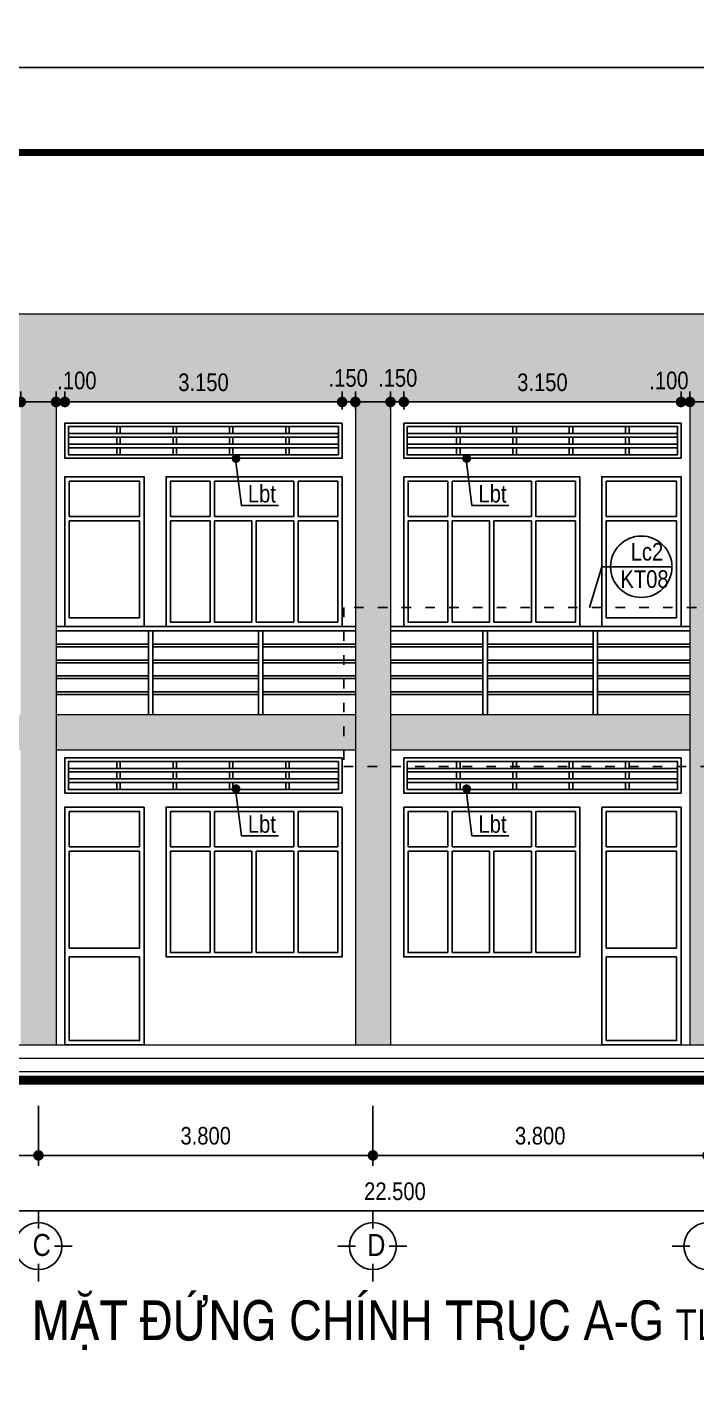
# Model space of a CAD drawing. Header units: millimetres. Extents: x 100 to 288, y -65 to 177.
# Drawn here: x 215.94 to 223.54, y 132.28 to 147.61 of the extents above; entities that cross this region are included whole.
import ezdxf

# ---------------------------------------------------------------- set-up
doc = ezdxf.new("R2010")
doc.units = ezdxf.units.MM
doc.header["$LTSCALE"] = 0.3
doc.header["$MEASUREMENT"] = 0
doc.header["$PDMODE"] = 2
doc.linetypes.add('ACAD_ISO03W100', pattern=[30, 12, -18])
doc.layers.get('0').update_dxf_attribs({"linetype": 'CONTINUOUS', "lineweight": 13})
doc.layers.get('DEFPOINTS').update_dxf_attribs({"linetype": 'CONTINUOUS', "lineweight": 13})
for name, color, linetype in [('CHU', 3, 'CONTINUOUS'), ('LAYER 1', 1, 'CONTINUOUS'), ('LAYER 7', 7, 'CONTINUOUS'), ('LAYER1', 1, 'CONTINUOUS'), ('LAYER5', 5, 'CONTINUOUS'), ('LAYER7', 7, 'CONTINUOUS')]:
    doc.layers.add(name, color=color, linetype=linetype)
doc.layers.add('Layer6', color=7, linetype='CONTINUOUS', true_color=0xffe8a3)
doc.styles.add('HELVE-KT', font='VHELVCN.TTF')
doc.dimstyles.new('1-100', dxfattribs={"dimtxt": 0.2, "dimasz": 0.12, "dimexe": 0.12, "dimexo": 0.2, "dimgap": 0.12, "dimtad": 1, "dimdec": 3, "dimzin": 4, "dimdsep": 46, "dimtxsty": 'HELVE-KT', "dimblk1": 'DOT', "dimblk2": 'DOT', "dimsah": 1, "dimcen": -0.18, "dimadec": 3, "dimazin": 0, "dimtfac": 1, "dimtdec": 3, "dimtmove": 2, "dimatfit": 3, "dimldrblk": 'DOT', "dimfxl": 0, "dimtolj": 1, "dimtzin": 4, "dimarcsym": 0})
pattern_1 = [(0, (122092.118755, -340702.974446), (0.015625, 0.03125), [0, -0.03125])]

# ---------------------------------------------------------------- blocks, each defined once
blk = doc.blocks.new('_DOT')
at = {"color": 0, "linetype": 'ByBlock'}
blk.add_line((-0.5, 0), (-1, 0), dxfattribs=at)
at = {"color": 0, "linetype": 'ByBlock', "const_width": 0.5}
blk.add_lwpolyline([(-0.25, 0, 1), (0.25, 0, 1)], format="xyb", close=True, dxfattribs=at)
blk = doc.blocks.new('*D390')
at = {"layer": 'DEFPOINTS', "color": 0, "lineweight": -2, "ltscale": 5}
for p in [(212.275, 135.559), (216.075, 135.559), (216.075, 134.797)]:
    blk.add_point(p, dxfattribs=at)
at = {"layer": 'LAYER 1', "color": 0, "lineweight": -2, "ltscale": 5}
for p, q in [((212.275, 135.359), (212.275, 134.677)), ((216.075, 135.359), (216.075, 134.677)), ((212.395, 134.797), (215.955, 134.797))]:
    blk.add_line(p, q, dxfattribs=at)
at = {"layer": 'LAYER 1', "color": 0, "lineweight": -2, "ltscale": 5, "xscale": 0.12, "yscale": 0.12, "zscale": 0.12, "rotation": 180}
blk.add_blockref('_DOT', (212.275, 134.797), dxfattribs=at)
at = {"layer": 'LAYER 1', "color": 0, "lineweight": -2, "ltscale": 5, "xscale": 0.12, "yscale": 0.12, "zscale": 0.12}
blk.add_blockref('_DOT', (216.075, 134.797), dxfattribs=at)
at = {"layer": 'LAYER 1', "color": 0, "ltscale": 5, "insert": (214.175, 135.019), "char_height": 0.2, "attachment_point": 5, "style": 'HELVE-KT'}
blk.add_mtext('\\A1;3.800', dxfattribs=at)
blk = doc.blocks.new('*D391')
at = {"layer": 'DEFPOINTS', "color": 0, "lineweight": -2, "ltscale": 5}
for p in [(216.075, 135.559), (219.875, 135.559), (219.875, 134.797)]:
    blk.add_point(p, dxfattribs=at)
at = {"layer": 'LAYER 1', "color": 0, "lineweight": -2, "ltscale": 5}
for p, q in [((216.075, 135.359), (216.075, 134.677)), ((219.875, 135.359), (219.875, 134.677)), ((216.195, 134.797), (219.755, 134.797))]:
    blk.add_line(p, q, dxfattribs=at)
at = {"layer": 'LAYER 1', "color": 0, "lineweight": -2, "ltscale": 5, "xscale": 0.12, "yscale": 0.12, "zscale": 0.12, "rotation": 180}
blk.add_blockref('_DOT', (216.075, 134.797), dxfattribs=at)
at = {"layer": 'LAYER 1', "color": 0, "lineweight": -2, "ltscale": 5, "xscale": 0.12, "yscale": 0.12, "zscale": 0.12}
blk.add_blockref('_DOT', (219.875, 134.797), dxfattribs=at)
at = {"layer": 'LAYER 1', "color": 0, "ltscale": 5, "insert": (217.975, 135.019), "char_height": 0.2, "attachment_point": 5, "style": 'HELVE-KT'}
blk.add_mtext('\\A1;3.800', dxfattribs=at)
blk = doc.blocks.new('*D392')
at = {"layer": 'DEFPOINTS', "color": 0, "lineweight": -2, "ltscale": 5}
for p in [(219.875, 135.559), (223.675, 135.559), (223.675, 134.797)]:
    blk.add_point(p, dxfattribs=at)
at = {"layer": 'LAYER 1', "color": 0, "lineweight": -2, "ltscale": 5}
for p, q in [((219.875, 135.359), (219.875, 134.677)), ((223.675, 135.359), (223.675, 134.677)), ((219.995, 134.797), (223.555, 134.797))]:
    blk.add_line(p, q, dxfattribs=at)
at = {"layer": 'LAYER 1', "color": 0, "lineweight": -2, "ltscale": 5, "xscale": 0.12, "yscale": 0.12, "zscale": 0.12, "rotation": 180}
blk.add_blockref('_DOT', (219.875, 134.797), dxfattribs=at)
at = {"layer": 'LAYER 1', "color": 0, "lineweight": -2, "ltscale": 5, "xscale": 0.12, "yscale": 0.12, "zscale": 0.12}
blk.add_blockref('_DOT', (223.675, 134.797), dxfattribs=at)
at = {"layer": 'LAYER 1', "color": 0, "ltscale": 5, "insert": (221.775, 135.019), "char_height": 0.2, "attachment_point": 5, "style": 'HELVE-KT'}
blk.add_mtext('\\A1;3.800', dxfattribs=at)
blk = doc.blocks.new('*D453')
at = {"layer": 'DEFPOINTS', "color": 0, "lineweight": -2, "ltscale": 5}
for p in [(208.875, 135.559), (231.375, 135.559), (231.375, 134.167)]:
    blk.add_point(p, dxfattribs=at)
at = {"layer": 'LAYER 1', "color": 0, "lineweight": -2, "ltscale": 5}
for p, q in [((208.875, 135.359), (208.875, 134.047)), ((231.375, 135.359), (231.375, 134.047)), ((208.995, 134.167), (231.255, 134.167))]:
    blk.add_line(p, q, dxfattribs=at)
at = {"layer": 'LAYER 1', "color": 0, "lineweight": -2, "ltscale": 5, "xscale": 0.12, "yscale": 0.12, "zscale": 0.12, "rotation": 180}
blk.add_blockref('_DOT', (208.875, 134.167), dxfattribs=at)
at = {"layer": 'LAYER 1', "color": 0, "lineweight": -2, "ltscale": 5, "xscale": 0.12, "yscale": 0.12, "zscale": 0.12}
blk.add_blockref('_DOT', (231.375, 134.167), dxfattribs=at)
at = {"layer": 'LAYER 1', "color": 0, "ltscale": 5, "insert": (220.125, 134.389), "char_height": 0.2, "attachment_point": 5, "style": 'HELVE-KT'}
blk.add_mtext('\\A1;22.500', dxfattribs=at)
blk = doc.blocks.new('*D716')
at = {"layer": 'DEFPOINTS', "color": 0, "lineweight": -2, "ltscale": 5}
for p in [(215.875, 143.35), (215.775, 143.11), (215.875, 143.11)]:
    blk.add_point(p, dxfattribs=at)
at = {"layer": 'LAYER 1', "color": 0, "lineweight": -2, "ltscale": 5}
for p, q in [((215.775, 143.31), (215.775, 143.47)), ((215.875, 143.31), (215.875, 143.47)), ((215.655, 143.35), (215.535, 143.35)), ((215.775, 143.35), (215.875, 143.35)), ((215.995, 143.35), (216.115, 143.35))]:
    blk.add_line(p, q, dxfattribs=at)
at = {"layer": 'LAYER 1', "color": 0, "lineweight": -2, "ltscale": 5, "xscale": 0.12, "yscale": 0.12, "zscale": 0.12}
blk.add_blockref('_DOT', (215.775, 143.35), dxfattribs=at)
at = {"layer": 'LAYER 1', "color": 0, "lineweight": -2, "ltscale": 5, "xscale": 0.12, "yscale": 0.12, "zscale": 0.12, "rotation": 180}
blk.add_blockref('_DOT', (215.875, 143.35), dxfattribs=at)
at = {"layer": 'LAYER 1', "color": 0, "ltscale": 5, "insert": (215.573, 143.613), "char_height": 0.2, "attachment_point": 5, "style": 'HELVE-KT'}
blk.add_mtext('\\A1;.100', dxfattribs=at)
blk = doc.blocks.new('*D717')
at = {"layer": 'DEFPOINTS', "color": 0, "lineweight": -2, "ltscale": 5}
for p in [(219.525, 143.35), (219.525, 143.063), (219.675, 143.063)]:
    blk.add_point(p, dxfattribs=at)
at = {"layer": 'LAYER 1', "color": 0, "lineweight": -2, "ltscale": 5}
for p, q in [((219.525, 143.263), (219.525, 143.47)), ((219.675, 143.263), (219.675, 143.47)), ((219.405, 143.35), (219.285, 143.35)), ((219.675, 143.35), (219.525, 143.35)), ((219.795, 143.35), (219.915, 143.35))]:
    blk.add_line(p, q, dxfattribs=at)
at = {"layer": 'LAYER 1', "color": 0, "lineweight": -2, "ltscale": 5, "xscale": 0.12, "yscale": 0.12, "zscale": 0.12}
blk.add_blockref('_DOT', (219.525, 143.35), dxfattribs=at)
at = {"layer": 'LAYER 1', "color": 0, "lineweight": -2, "ltscale": 5, "xscale": 0.12, "yscale": 0.12, "zscale": 0.12, "rotation": 180}
blk.add_blockref('_DOT', (219.675, 143.35), dxfattribs=at)
at = {"layer": 'LAYER 1', "color": 0, "ltscale": 5, "insert": (219.594, 143.622), "char_height": 0.2, "attachment_point": 5, "style": 'HELVE-KT'}
blk.add_mtext('\\A1;.150', dxfattribs=at)
blk = doc.blocks.new('*D718')
at = {"layer": 'DEFPOINTS', "color": 0, "lineweight": -2, "ltscale": 5}
for p in [(216.375, 143.35), (216.375, 143.11), (219.525, 143.063)]:
    blk.add_point(p, dxfattribs=at)
at = {"layer": 'LAYER 1', "color": 0, "lineweight": -2, "ltscale": 5}
for p, q in [((216.375, 143.31), (216.375, 143.47)), ((219.525, 143.263), (219.525, 143.47)), ((219.405, 143.35), (216.495, 143.35))]:
    blk.add_line(p, q, dxfattribs=at)
at = {"layer": 'LAYER 1', "color": 0, "lineweight": -2, "ltscale": 5, "xscale": 0.12, "yscale": 0.12, "zscale": 0.12, "rotation": 180}
blk.add_blockref('_DOT', (216.375, 143.35), dxfattribs=at)
at = {"layer": 'LAYER 1', "color": 0, "lineweight": -2, "ltscale": 5, "xscale": 0.12, "yscale": 0.12, "zscale": 0.12}
blk.add_blockref('_DOT', (219.525, 143.35), dxfattribs=at)
at = {"layer": 'LAYER 1', "color": 0, "ltscale": 5, "insert": (217.95, 143.572), "char_height": 0.2, "attachment_point": 5, "style": 'HELVE-KT'}
blk.add_mtext('\\A1;3.150', dxfattribs=at)
blk = doc.blocks.new('*D719')
at = {"layer": 'DEFPOINTS', "color": 0, "lineweight": -2, "ltscale": 5}
for p in [(216.275, 143.35), (216.275, 143.11), (216.375, 143.11)]:
    blk.add_point(p, dxfattribs=at)
at = {"layer": 'LAYER 1', "color": 0, "lineweight": -2, "ltscale": 5}
for p, q in [((216.275, 143.31), (216.275, 143.47)), ((216.375, 143.31), (216.375, 143.47)), ((216.155, 143.35), (216.035, 143.35)), ((216.375, 143.35), (216.275, 143.35)), ((216.495, 143.35), (216.615, 143.35))]:
    blk.add_line(p, q, dxfattribs=at)
at = {"layer": 'LAYER 1', "color": 0, "lineweight": -2, "ltscale": 5, "xscale": 0.12, "yscale": 0.12, "zscale": 0.12}
blk.add_blockref('_DOT', (216.275, 143.35), dxfattribs=at)
at = {"layer": 'LAYER 1', "color": 0, "lineweight": -2, "ltscale": 5, "xscale": 0.12, "yscale": 0.12, "zscale": 0.12, "rotation": 180}
blk.add_blockref('_DOT', (216.375, 143.35), dxfattribs=at)
at = {"layer": 'LAYER 1', "color": 0, "ltscale": 5, "insert": (216.512, 143.593), "char_height": 0.2, "attachment_point": 5, "style": 'HELVE-KT'}
blk.add_mtext('\\A1;.100', dxfattribs=at)
blk = doc.blocks.new('*D720')
at = {"layer": 'DEFPOINTS', "color": 0, "lineweight": -2, "ltscale": 5}
for p in [(220.225, 143.35), (220.075, 143.063), (220.225, 143.063)]:
    blk.add_point(p, dxfattribs=at)
at = {"layer": 'LAYER 1', "color": 0, "lineweight": -2, "ltscale": 5}
for p, q in [((220.075, 143.263), (220.075, 143.47)), ((220.225, 143.263), (220.225, 143.47)), ((219.955, 143.35), (219.835, 143.35)), ((220.075, 143.35), (220.225, 143.35)), ((220.345, 143.35), (220.465, 143.35))]:
    blk.add_line(p, q, dxfattribs=at)
at = {"layer": 'LAYER 1', "color": 0, "lineweight": -2, "ltscale": 5, "xscale": 0.12, "yscale": 0.12, "zscale": 0.12}
blk.add_blockref('_DOT', (220.075, 143.35), dxfattribs=at)
at = {"layer": 'LAYER 1', "color": 0, "lineweight": -2, "ltscale": 5, "xscale": 0.12, "yscale": 0.12, "zscale": 0.12, "rotation": 180}
blk.add_blockref('_DOT', (220.225, 143.35), dxfattribs=at)
at = {"layer": 'LAYER 1', "color": 0, "ltscale": 5, "insert": (220.156, 143.622), "char_height": 0.2, "attachment_point": 5, "style": 'HELVE-KT'}
blk.add_mtext('\\A1;.150', dxfattribs=at)
blk = doc.blocks.new('*D721')
at = {"layer": 'DEFPOINTS', "color": 0, "lineweight": -2, "ltscale": 5}
for p in [(223.375, 143.35), (220.225, 143.063), (223.375, 143.11)]:
    blk.add_point(p, dxfattribs=at)
at = {"layer": 'LAYER 1', "color": 0, "lineweight": -2, "ltscale": 5}
for p, q in [((220.225, 143.263), (220.225, 143.47)), ((223.375, 143.31), (223.375, 143.47)), ((220.345, 143.35), (223.255, 143.35))]:
    blk.add_line(p, q, dxfattribs=at)
at = {"layer": 'LAYER 1', "color": 0, "lineweight": -2, "ltscale": 5, "xscale": 0.12, "yscale": 0.12, "zscale": 0.12, "rotation": 180}
blk.add_blockref('_DOT', (220.225, 143.35), dxfattribs=at)
at = {"layer": 'LAYER 1', "color": 0, "lineweight": -2, "ltscale": 5, "xscale": 0.12, "yscale": 0.12, "zscale": 0.12}
blk.add_blockref('_DOT', (223.375, 143.35), dxfattribs=at)
at = {"layer": 'LAYER 1', "color": 0, "ltscale": 5, "insert": (221.8, 143.572), "char_height": 0.2, "attachment_point": 5, "style": 'HELVE-KT'}
blk.add_mtext('\\A1;3.150', dxfattribs=at)
blk = doc.blocks.new('*D722')
at = {"layer": 'DEFPOINTS', "color": 0, "lineweight": -2, "ltscale": 5}
for p in [(223.475, 143.35), (223.375, 143.11), (223.475, 143.11)]:
    blk.add_point(p, dxfattribs=at)
at = {"layer": 'LAYER 1', "color": 0, "lineweight": -2, "ltscale": 5}
for p, q in [((223.375, 143.31), (223.375, 143.47)), ((223.475, 143.31), (223.475, 143.47)), ((223.255, 143.35), (223.135, 143.35)), ((223.375, 143.35), (223.475, 143.35)), ((223.595, 143.35), (223.715, 143.35))]:
    blk.add_line(p, q, dxfattribs=at)
at = {"layer": 'LAYER 1', "color": 0, "lineweight": -2, "ltscale": 5, "xscale": 0.12, "yscale": 0.12, "zscale": 0.12}
blk.add_blockref('_DOT', (223.375, 143.35), dxfattribs=at)
at = {"layer": 'LAYER 1', "color": 0, "lineweight": -2, "ltscale": 5, "xscale": 0.12, "yscale": 0.12, "zscale": 0.12, "rotation": 180}
blk.add_blockref('_DOT', (223.475, 143.35), dxfattribs=at)
at = {"layer": 'LAYER 1', "color": 0, "ltscale": 5, "insert": (223.237, 143.593), "char_height": 0.2, "attachment_point": 5, "style": 'HELVE-KT'}
blk.add_mtext('\\A1;.100', dxfattribs=at)

msp = doc.modelspace()

# ---------------------------------------------------------------- hatches: boundary and pattern name
at = {"layer": 'Layer6', "ltscale": 5}
h = msp.add_hatch(dxfattribs=at)
h.set_pattern_fill('DOTS', color=256, scale=0.5, style=0)
h.set_pattern_definition([(0, (208.874834, 135.750307), (0.015625, 0.03125), [0, -0.03125])])
h.paths.add_polyline_path([(231.37483, 144.35031), (209.63551, 144.35031), (209.63551, 143.35031), (230.97483, 143.35031), (230.97483, 141.01556), (231.37483, 141.01556)])
h.paths.add_polyline_path([(209.63551, 144.35031), (208.87483, 144.35031), (208.87483, 141.01556), (209.27483, 141.01556), (209.27483, 143.35031), (209.63551, 143.35031)])
h.paths.add_polyline_path([(209.27483, 141.01556), (208.87483, 141.01556), (208.87483, 139.21176), (209.27483, 139.21176)])
h.paths.add_polyline_path([(209.27483, 139.21176), (208.87483, 139.21176), (208.87483, 135.75031), (209.27483, 135.75031)])
h.paths.add_polyline_path([(231.37483, 139.21176), (230.97483, 139.21176), (230.97483, 135.75031), (231.37483, 135.75031)])
h.paths.add_polyline_path([(231.37483, 141.01556), (230.97483, 141.01556), (230.97483, 139.21176), (231.37483, 139.21176)])
h.paths.add_polyline_path([(212.2801, 143.79043), (212.81957, 143.79043), (212.81957, 143.48616), (212.2801, 143.48616)], flags=24)
h.paths.add_polyline_path([(213.85677, 143.72457), (214.5429, 143.72457), (214.5429, 143.42031), (213.85677, 143.42031)], flags=24)
h.paths.add_polyline_path([(215.30295, 143.76508), (215.84241, 143.76508), (215.84241, 143.46081), (215.30295, 143.46081)], flags=24)
h.paths.add_polyline_path([(219.32383, 143.77385), (219.8633, 143.77385), (219.8633, 143.46958), (219.32383, 143.46958)], flags=24)
h.paths.add_polyline_path([(217.60677, 143.72457), (218.2929, 143.72457), (218.2929, 143.42031), (217.60677, 143.42031)], flags=24)
h.paths.add_polyline_path([(216.24276, 143.74528), (216.78222, 143.74528), (216.78222, 143.44101), (216.24276, 143.44101)], flags=24)
h.paths.add_polyline_path([(219.88637, 143.77385), (220.42583, 143.77385), (220.42583, 143.46958), (219.88637, 143.46958)], flags=24)
h.paths.add_polyline_path([(221.45677, 143.72457), (222.1429, 143.72457), (222.1429, 143.42031), (221.45677, 143.42031)], flags=24)
h.paths.add_polyline_path([(222.96744, 143.74528), (223.50691, 143.74528), (223.50691, 143.44101), (222.96744, 143.44101)], flags=24)
h.paths.add_polyline_path([(226.92383, 143.77385), (227.4633, 143.77385), (227.4633, 143.46958), (226.92383, 143.46958)], flags=24)
h.paths.add_polyline_path([(225.20677, 143.72457), (225.8929, 143.72457), (225.8929, 143.42031), (225.20677, 143.42031)], flags=24)
h.paths.add_polyline_path([(223.84276, 143.74528), (224.38222, 143.74528), (224.38222, 143.44101), (223.84276, 143.44101)], flags=24)
h.paths.add_polyline_path([(227.48637, 143.77385), (228.02583, 143.77385), (228.02583, 143.46958), (227.48637, 143.46958)], flags=24)
h.paths.add_polyline_path([(228.95677, 143.72457), (229.6429, 143.72457), (229.6429, 143.42031), (228.95677, 143.42031)], flags=24)
h.paths.add_polyline_path([(230.56744, 143.74528), (231.10691, 143.74528), (231.10691, 143.44101), (230.56744, 143.44101)], flags=24)
h = msp.add_hatch(dxfattribs=at)
h.set_pattern_fill('DOTS', color=256, scale=0.5, style=0)
h.set_pattern_definition(pattern_1)
h.paths.add_polyline_path([(227.27483, 136.05031), (227.67483, 136.05031), (227.67483, 143.35031), (227.27483, 143.35031)])
h.paths.add_polyline_path([(223.47483, 136.05031), (223.87483, 136.05031), (223.87483, 143.35031), (223.47483, 143.35031)])
h.paths.add_polyline_path([(219.67483, 136.05031), (220.07483, 136.05031), (220.07483, 143.35031), (219.67483, 143.35031)])
h.paths.add_polyline_path([(215.87483, 136.05031), (216.27483, 136.05031), (216.27483, 143.35031), (215.87483, 143.35031)])
h.paths.add_polyline_path([(212.47483, 143.35031), (212.07483, 143.35031), (212.07483, 136.05031), (212.47483, 136.05031)])
h = msp.add_hatch(dxfattribs=at)
h.set_pattern_fill('DOTS', color=256, scale=0.5, style=0)
h.set_pattern_definition(pattern_1)
h.paths.add_polyline_path([(212.07483, 139.40031), (212.07483, 139.80031), (209.27483, 139.80031), (209.27483, 139.40031)])
h.paths.add_polyline_path([(215.87483, 139.40031), (215.87483, 139.80031), (212.47483, 139.80031), (212.47483, 139.40031)])
h.paths.add_polyline_path([(216.27483, 139.80031), (216.27483, 139.40031), (219.67483, 139.40031), (219.67483, 139.80031)])
h.paths.add_polyline_path([(223.47483, 139.40031), (223.47483, 139.80031), (220.07483, 139.80031), (220.07483, 139.40031)])
h.paths.add_polyline_path([(223.87483, 139.80031), (223.87483, 139.40031), (227.27483, 139.40031), (227.27483, 139.80031)])
h.paths.add_polyline_path([(227.67483, 139.80031), (227.67483, 139.40031), (230.97483, 139.40031), (230.97483, 139.80031)])
h.paths.add_polyline_path([(209.27483, 142.80031), (209.27483, 142.45031), (212.07483, 142.45031), (212.07483, 142.80031)])

# ---------------------------------------------------------------- linework, layer by layer
at = {"ltscale": 5}
for p, q in [((208.87483, 144.35031), (231.37483, 144.35031)), ((209.27483, 143.35031), (230.97483, 143.35031)), ((216.27483, 143.35031), (216.27483, 136.05031)), ((219.67483, 143.35031), (219.67483, 136.05031)), ((220.07483, 143.35031), (220.07483, 136.05031)), ((223.47483, 143.35031), (223.47483, 136.05031)), ((216.27483, 139.80031), (219.67483, 139.80031)), ((220.07483, 139.80031), (223.47483, 139.80031)), ((216.27483, 139.40031), (219.67483, 139.40031)), ((220.07483, 139.40031), (223.47483, 139.40031)), ((209.27483, 136.05031), (230.97483, 136.05031)), ((209.27483, 135.90031), (230.97483, 135.90031)), ((207.0255, 135.75031), (234.35287, 135.75031)), ((207.0255, 135.65031), (238.26865, 135.65031))]:
    msp.add_line(p, q, dxfattribs=at)
at = {"ltscale": 5, "const_width": 0.1}
msp.add_lwpolyline([(207.0255, 135.65031), (238.26865, 135.65031)], dxfattribs=at)
at = {"layer": 'CHU'}
for points in [[(216.07483, 133.96677), (216.07483, 134.16677)], [(219.87483, 133.96677), (219.87483, 134.16677)], [(216.45817, 133.76677), (216.25817, 133.76677)], [(219.67483, 133.76677), (219.47483, 133.76677)], [(220.25817, 133.76677), (220.05817, 133.76677)], [(223.47483, 133.76677), (223.27483, 133.76677)], [(216.07483, 133.56677), (216.07483, 133.36677)], [(219.87483, 133.56677), (219.87483, 133.36677)]]:
    msp.add_lwpolyline(points, dxfattribs=at)
for centre in [(216.07483, 133.76677), (219.87483, 133.76677), (223.67483, 133.76677)]:
    msp.add_circle(centre, 0.26667, dxfattribs=at)
at = {"layer": 'DEFPOINTS', "linetype": 'Continuous', "ltscale": 0.08}
for points in [[(203.74885, 147.14536), (245.74885, 147.14536), (245.74885, 176.84536), (203.74885, 176.84536)], [(203.74885, 117.44536), (245.74885, 117.44536), (245.74885, 147.14536), (203.74885, 147.14536)]]:
    msp.add_lwpolyline(points, close=True, dxfattribs=at)
at = {"layer": 'LAYER 1', "lineweight": -2, "ltscale": 0.08, "const_width": 0.05}
for points in [[(218.29447, 142.70847, 1), (218.34447, 142.70847, 1)], [(220.91447, 142.70847, 1), (220.96447, 142.70847, 1)], [(218.29447, 138.95847, 1), (218.34447, 138.95847, 1)], [(220.91447, 138.95847, 1), (220.96447, 138.95847, 1)]]:
    msp.add_lwpolyline(points, format="xyb", close=True, dxfattribs=at)
at = {"layer": 'LAYER 1', "lineweight": -2, "ltscale": 0.08}
for points in [[(218.31363, 142.70031), (218.37981, 142.17544), (218.80031, 142.17544)], [(220.93363, 142.70031), (220.99981, 142.17544), (221.42031, 142.17544)], [(218.31363, 138.95031), (218.37981, 138.42544), (218.80031, 138.42544)], [(220.93363, 138.95031), (220.99981, 138.42544), (221.42031, 138.42544)]]:
    msp.add_lwpolyline(points, dxfattribs=at)
at = {"layer": 'LAYER 1', "linetype": 'ACAD_ISO03W100', "ltscale": 0.03}
msp.add_lwpolyline([(219.54389, 139.21176), (224.08881, 139.21176), (224.08881, 141.01556), (219.54389, 141.01556)], close=True, dxfattribs=at)
at = {"layer": 'LAYER 7', "ltscale": 20}
msp.add_lwpolyline([(223.27186, 141.47925), (222.47604, 141.47925), (222.33421, 141.01556)], dxfattribs=at)
msp.add_circle((222.92302, 141.47925), 0.34883, dxfattribs=at)
at = {"layer": 'LAYER5', "color": 163, "ltscale": 5}
for p, q in [((216.27483, 143.35031), (215.87483, 143.35031)), ((219.48483, 142.99031), (216.41483, 142.99031)), ((216.96483, 143.07031), (216.96483, 142.99031)), ((217.00483, 143.07031), (217.00483, 142.99031)), ((217.60483, 143.07031), (217.60483, 142.99031)), ((217.64483, 143.07031), (217.64483, 142.99031)), ((218.24483, 143.07031), (218.24483, 142.99031)), ((218.28483, 143.07031), (218.28483, 142.99031)), ((218.88483, 143.07031), (218.88483, 142.99031)), ((218.92483, 143.07031), (218.92483, 142.99031)), ((219.48483, 143.07031), (219.48483, 142.75031)), ((220.26483, 142.99031), (223.33483, 142.99031)), ((220.82483, 143.07031), (220.82483, 142.99031)), ((220.86483, 143.07031), (220.86483, 142.99031)), ((221.46483, 143.07031), (221.46483, 142.99031)), ((221.50483, 143.07031), (221.50483, 142.99031)), ((222.10483, 143.07031), (222.10483, 142.99031)), ((222.14483, 143.07031), (222.14483, 142.99031)), ((222.74483, 143.07031), (222.74483, 142.99031)), ((222.78483, 143.07031), (222.78483, 142.99031)), ((219.48483, 142.95031), (216.41483, 142.95031)), ((219.48483, 142.87031), (216.41483, 142.87031)), ((216.96483, 142.95031), (216.96483, 142.87031)), ((217.00483, 142.95031), (217.00483, 142.87031)), ((217.60483, 142.95031), (217.60483, 142.87031)), ((217.64483, 142.95031), (217.64483, 142.87031)), ((218.24483, 142.95031), (218.24483, 142.87031)), ((218.28483, 142.95031), (218.28483, 142.87031)), ((218.88483, 142.95031), (218.88483, 142.87031)), ((218.92483, 142.95031), (218.92483, 142.87031)), ((220.26483, 142.95031), (223.33483, 142.95031)), ((220.26483, 142.87031), (223.33483, 142.87031)), ((220.82483, 142.95031), (220.82483, 142.87031)), ((220.86483, 142.95031), (220.86483, 142.87031)), ((221.46483, 142.95031), (221.46483, 142.87031)), ((221.50483, 142.95031), (221.50483, 142.87031)), ((222.10483, 142.95031), (222.10483, 142.87031)), ((222.14483, 142.95031), (222.14483, 142.87031)), ((222.74483, 142.95031), (222.74483, 142.87031)), ((222.78483, 142.95031), (222.78483, 142.87031)), ((219.48483, 142.83031), (216.41483, 142.83031)), ((216.96483, 142.83031), (216.96483, 142.75031)), ((217.00483, 142.83031), (217.00483, 142.75031)), ((217.60483, 142.83031), (217.60483, 142.75031)), ((217.64483, 142.83031), (217.64483, 142.75031)), ((218.24483, 142.83031), (218.24483, 142.75031)), ((218.28483, 142.83031), (218.28483, 142.75031)), ((218.88483, 142.83031), (218.88483, 142.75031)), ((218.92483, 142.83031), (218.92483, 142.75031)), ((220.26483, 142.83031), (223.33483, 142.83031)), ((220.82483, 142.83031), (220.82483, 142.75031)), ((220.86483, 142.83031), (220.86483, 142.75031)), ((221.46483, 142.83031), (221.46483, 142.75031)), ((221.50483, 142.83031), (221.50483, 142.75031)), ((222.10483, 142.83031), (222.10483, 142.75031)), ((222.14483, 142.83031), (222.14483, 142.75031)), ((222.74483, 142.83031), (222.74483, 142.75031)), ((222.78483, 142.83031), (222.78483, 142.75031)), ((218.02483, 142.45031), (218.02483, 142.05031)), ((218.07483, 142.45031), (218.07483, 142.05031)), ((218.97483, 142.45031), (218.97483, 142.05031)), ((219.02483, 142.45031), (219.02483, 142.05031)), ((220.72483, 142.45031), (220.72483, 142.05031)), ((220.77483, 142.45031), (220.77483, 142.05031)), ((221.67483, 142.45031), (221.67483, 142.05031)), ((221.72483, 142.45031), (221.72483, 142.05031)), ((217.22483, 142.05031), (216.42483, 142.05031)), ((217.22483, 142.00031), (216.42483, 142.00031)), ((218.02483, 142.05031), (217.57483, 142.05031)), ((218.02483, 142.00031), (217.57483, 142.00031)), ((218.02483, 142.00031), (217.57483, 142.00031)), ((218.02483, 142.00031), (218.02483, 140.85031)), ((218.97483, 142.05031), (218.07483, 142.05031)), ((218.49983, 142.00031), (218.07483, 142.00031)), ((218.49983, 142.00031), (218.07483, 142.00031)), ((218.07483, 142.00031), (218.07483, 140.85031)), ((218.49983, 142.00031), (218.49983, 140.85031)), ((218.97483, 142.00031), (218.54983, 142.00031)), ((218.97483, 142.00031), (218.54983, 142.00031)), ((218.54983, 142.00031), (218.54983, 140.85031)), ((218.97483, 142.00031), (218.97483, 140.85031)), ((219.47483, 142.05031), (219.02483, 142.05031)), ((219.47483, 142.00031), (219.02483, 142.00031)), ((219.47483, 142.00031), (219.02483, 142.00031)), ((219.02483, 142.00031), (219.02483, 140.85031)), ((220.27483, 142.05031), (220.72483, 142.05031)), ((220.27483, 142.00031), (220.72483, 142.00031)), ((220.27483, 142.00031), (220.72483, 142.00031)), ((220.72483, 142.00031), (220.72483, 140.85031)), ((220.77483, 142.05031), (221.67483, 142.05031)), ((220.77483, 142.00031), (221.19983, 142.00031)), ((220.77483, 142.00031), (221.19983, 142.00031)), ((220.77483, 142.00031), (220.77483, 140.85031)), ((221.19983, 142.00031), (221.19983, 140.85031)), ((221.24983, 142.00031), (221.67483, 142.00031)), ((221.24983, 142.00031), (221.67483, 142.00031)), ((221.24983, 142.00031), (221.24983, 140.85031)), ((221.67483, 142.00031), (221.67483, 140.85031)), ((221.72483, 142.05031), (222.17483, 142.05031)), ((221.72483, 142.00031), (222.17483, 142.00031)), ((221.72483, 142.00031), (222.17483, 142.00031)), ((221.72483, 142.00031), (221.72483, 140.85031)), ((222.52483, 142.05031), (223.32483, 142.05031)), ((222.52483, 142.00031), (223.32483, 142.00031)), ((217.22483, 140.90031), (216.42483, 140.90031)), ((222.52483, 140.90031), (223.32483, 140.90031)), ((219.48483, 139.19031), (216.41483, 139.19031)), ((216.96483, 139.27031), (216.96483, 139.19031)), ((217.00483, 139.27031), (217.00483, 139.19031)), ((217.60483, 139.27031), (217.60483, 139.19031)), ((217.64483, 139.27031), (217.64483, 139.19031)), ((218.24483, 139.27031), (218.24483, 139.19031)), ((218.28483, 139.27031), (218.28483, 139.19031)), ((218.88483, 139.27031), (218.88483, 139.19031)), ((218.92483, 139.27031), (218.92483, 139.19031)), ((219.48483, 139.27031), (219.48483, 138.95031)), ((220.26483, 139.27031), (220.26483, 138.95031)), ((220.26483, 139.19031), (223.33483, 139.19031)), ((220.82483, 139.27031), (220.82483, 139.19031)), ((220.86483, 139.27031), (220.86483, 139.19031)), ((221.46483, 139.27031), (221.46483, 139.19031)), ((221.50483, 139.27031), (221.50483, 139.19031)), ((222.10483, 139.27031), (222.10483, 139.19031)), ((222.14483, 139.27031), (222.14483, 139.19031)), ((222.74483, 139.27031), (222.74483, 139.19031)), ((222.78483, 139.27031), (222.78483, 139.19031)), ((219.48483, 139.15031), (216.41483, 139.15031)), ((219.48483, 139.07031), (216.41483, 139.07031)), ((219.48483, 139.03031), (216.41483, 139.03031)), ((216.96483, 139.15031), (216.96483, 139.07031)), ((216.96483, 139.03031), (216.96483, 138.95031)), ((217.00483, 139.15031), (217.00483, 139.07031)), ((217.00483, 139.03031), (217.00483, 138.95031)), ((217.60483, 139.15031), (217.60483, 139.07031)), ((217.60483, 139.03031), (217.60483, 138.95031)), ((217.64483, 139.15031), (217.64483, 139.07031)), ((217.64483, 139.03031), (217.64483, 138.95031)), ((218.24483, 139.15031), (218.24483, 139.07031)), ((218.24483, 139.03031), (218.24483, 138.95031)), ((218.28483, 139.15031), (218.28483, 139.07031)), ((218.28483, 139.03031), (218.28483, 138.95031)), ((218.88483, 139.15031), (218.88483, 139.07031)), ((218.88483, 139.03031), (218.88483, 138.95031)), ((218.92483, 139.15031), (218.92483, 139.07031)), ((218.92483, 139.03031), (218.92483, 138.95031)), ((220.26483, 139.15031), (223.33483, 139.15031)), ((220.26483, 139.07031), (223.33483, 139.07031)), ((220.26483, 139.03031), (223.33483, 139.03031)), ((220.82483, 139.15031), (220.82483, 139.07031)), ((220.82483, 139.03031), (220.82483, 138.95031)), ((220.86483, 139.15031), (220.86483, 139.07031)), ((220.86483, 139.03031), (220.86483, 138.95031)), ((221.46483, 139.15031), (221.46483, 139.07031)), ((221.46483, 139.03031), (221.46483, 138.95031)), ((221.50483, 139.15031), (221.50483, 139.07031)), ((221.50483, 139.03031), (221.50483, 138.95031)), ((222.10483, 139.15031), (222.10483, 139.07031)), ((222.10483, 139.03031), (222.10483, 138.95031)), ((222.14483, 139.15031), (222.14483, 139.07031)), ((222.14483, 139.03031), (222.14483, 138.95031)), ((222.74483, 139.15031), (222.74483, 139.07031)), ((222.74483, 139.03031), (222.74483, 138.95031)), ((222.78483, 139.15031), (222.78483, 139.07031)), ((222.78483, 139.03031), (222.78483, 138.95031)), ((218.02483, 138.70031), (218.02483, 138.30031)), ((218.07483, 138.70031), (218.07483, 138.30031)), ((218.97483, 138.70031), (218.97483, 138.30031)), ((219.02483, 138.70031), (219.02483, 138.30031)), ((220.72483, 138.70031), (220.72483, 138.30031)), ((220.77483, 138.70031), (220.77483, 138.30031)), ((221.67483, 138.70031), (221.67483, 138.30031)), ((221.72483, 138.70031), (221.72483, 138.30031)), ((217.22483, 138.30031), (216.42483, 138.30031)), ((217.22483, 138.25031), (216.42483, 138.25031)), ((218.02483, 138.30031), (217.57483, 138.30031)), ((218.02483, 138.25031), (217.57483, 138.25031)), ((218.02483, 138.25031), (217.57483, 138.25031)), ((218.02483, 138.25031), (218.02483, 137.10031)), ((218.97483, 138.30031), (218.07483, 138.30031)), ((218.49983, 138.25031), (218.07483, 138.25031)), ((218.49983, 138.25031), (218.07483, 138.25031)), ((218.07483, 138.25031), (218.07483, 137.10031)), ((218.49983, 138.25031), (218.49983, 137.10031)), ((218.97483, 138.25031), (218.54983, 138.25031)), ((218.97483, 138.25031), (218.54983, 138.25031)), ((218.54983, 138.25031), (218.54983, 137.10031)), ((218.97483, 138.25031), (218.97483, 137.10031)), ((219.47483, 138.30031), (219.02483, 138.30031)), ((219.47483, 138.25031), (219.02483, 138.25031)), ((219.47483, 138.25031), (219.02483, 138.25031)), ((219.02483, 138.25031), (219.02483, 137.10031)), ((220.27483, 138.30031), (220.72483, 138.30031)), ((220.27483, 138.25031), (220.72483, 138.25031)), ((220.27483, 138.25031), (220.72483, 138.25031)), ((220.72483, 138.25031), (220.72483, 137.10031)), ((220.77483, 138.30031), (221.67483, 138.30031)), ((220.77483, 138.25031), (221.19983, 138.25031)), ((220.77483, 138.25031), (221.19983, 138.25031)), ((220.77483, 138.25031), (220.77483, 137.10031)), ((221.19983, 138.25031), (221.19983, 137.10031)), ((221.24983, 138.25031), (221.67483, 138.25031)), ((221.24983, 138.25031), (221.67483, 138.25031)), ((221.24983, 138.25031), (221.24983, 137.10031)), ((221.67483, 138.25031), (221.67483, 137.10031)), ((221.72483, 138.30031), (222.17483, 138.30031)), ((221.72483, 138.25031), (222.17483, 138.25031)), ((221.72483, 138.25031), (222.17483, 138.25031)), ((221.72483, 138.25031), (221.72483, 137.10031)), ((222.52483, 138.30031), (223.32483, 138.30031)), ((222.52483, 138.25031), (223.32483, 138.25031)), ((217.22483, 137.15031), (216.42483, 137.15031)), ((217.22483, 137.05031), (216.42483, 137.05031)), ((222.52483, 137.15031), (223.32483, 137.15031)), ((222.52483, 137.05031), (223.32483, 137.05031))]:
    msp.add_line(p, q, dxfattribs=at)
at = {"layer": 'LAYER5', "ltscale": 5}
for p, q in [((216.27483, 140.80031), (219.67483, 140.80031)), ((216.27483, 140.75031), (219.67483, 140.75031)), ((217.32483, 140.75031), (217.32483, 139.80031)), ((217.37483, 140.75031), (217.37483, 139.80031)), ((218.57483, 140.75031), (218.57483, 139.80031)), ((218.62483, 140.75031), (218.62483, 139.80031)), ((220.07483, 140.80031), (223.47483, 140.80031)), ((220.07483, 140.75031), (223.47483, 140.75031)), ((221.12483, 140.75031), (221.12483, 139.80031)), ((221.17483, 140.75031), (221.17483, 139.80031)), ((222.37483, 140.75031), (222.37483, 139.80031)), ((222.42483, 140.75031), (222.42483, 139.80031)), ((216.27483, 140.60031), (217.32483, 140.60031)), ((216.27483, 140.57031), (217.32483, 140.57031)), ((217.37483, 140.60031), (218.57483, 140.60031)), ((217.37483, 140.57031), (218.57483, 140.57031)), ((218.62483, 140.60031), (219.67483, 140.60031)), ((218.62483, 140.57031), (219.67483, 140.57031)), ((220.07483, 140.60031), (221.12483, 140.60031)), ((220.07483, 140.57031), (221.12483, 140.57031)), ((221.17483, 140.60031), (222.37483, 140.60031)), ((221.17483, 140.57031), (222.37483, 140.57031)), ((222.42483, 140.60031), (223.47483, 140.60031)), ((222.42483, 140.57031), (223.47483, 140.57031)), ((216.27483, 140.42031), (217.32483, 140.42031)), ((216.27483, 140.39031), (217.32483, 140.39031)), ((217.37483, 140.42031), (218.57483, 140.42031)), ((217.37483, 140.39031), (218.57483, 140.39031)), ((218.62483, 140.42031), (219.67483, 140.42031)), ((218.62483, 140.39031), (219.67483, 140.39031)), ((220.07483, 140.42031), (221.12483, 140.42031)), ((220.07483, 140.39031), (221.12483, 140.39031)), ((221.17483, 140.42031), (222.37483, 140.42031)), ((221.17483, 140.39031), (222.37483, 140.39031)), ((222.42483, 140.42031), (223.47483, 140.42031)), ((222.42483, 140.39031), (223.47483, 140.39031)), ((216.27483, 140.24031), (217.32483, 140.24031)), ((217.37483, 140.24031), (218.57483, 140.24031)), ((218.62483, 140.24031), (219.67483, 140.24031)), ((220.07483, 140.24031), (221.12483, 140.24031)), ((221.17483, 140.24031), (222.37483, 140.24031)), ((222.42483, 140.24031), (223.47483, 140.24031)), ((216.27483, 140.21031), (217.32483, 140.21031)), ((217.37483, 140.21031), (218.57483, 140.21031)), ((218.62483, 140.21031), (219.67483, 140.21031)), ((220.07483, 140.21031), (221.12483, 140.21031)), ((221.17483, 140.21031), (222.37483, 140.21031)), ((222.42483, 140.21031), (223.47483, 140.21031)), ((216.27483, 140.06031), (217.32483, 140.06031)), ((216.27483, 140.03031), (217.32483, 140.03031)), ((217.37483, 140.06031), (218.57483, 140.06031)), ((217.37483, 140.03031), (218.57483, 140.03031)), ((218.62483, 140.06031), (219.67483, 140.06031)), ((218.62483, 140.03031), (219.67483, 140.03031)), ((220.07483, 140.06031), (221.12483, 140.06031)), ((220.07483, 140.03031), (221.12483, 140.03031)), ((221.17483, 140.06031), (222.37483, 140.06031)), ((221.17483, 140.03031), (222.37483, 140.03031)), ((222.42483, 140.06031), (223.47483, 140.06031)), ((222.42483, 140.03031), (223.47483, 140.03031))]:
    msp.add_line(p, q, dxfattribs=at)
at = {"layer": 'LAYER5', "color": 163, "ltscale": 5}
for points in [[(219.52483, 143.11031), (216.37483, 143.11031), (216.37483, 142.71031), (219.52483, 142.71031)], [(219.48483, 143.07031), (216.41483, 143.07031), (216.41483, 142.75031), (219.48483, 142.75031)], [(220.22483, 143.11031), (223.37483, 143.11031), (223.37483, 142.71031), (220.22483, 142.71031)], [(220.26483, 143.07031), (223.33483, 143.07031), (223.33483, 142.75031), (220.26483, 142.75031)], [(219.52483, 142.50031), (217.52483, 142.50031), (217.52483, 140.80031), (219.52483, 140.80031)], [(220.22483, 142.50031), (222.22483, 142.50031), (222.22483, 140.80031), (220.22483, 140.80031)], [(219.52483, 139.31031), (216.37483, 139.31031), (216.37483, 138.91031), (219.52483, 138.91031)], [(220.22483, 139.31031), (223.37483, 139.31031), (223.37483, 138.91031), (220.22483, 138.91031)], [(219.48483, 139.27031), (216.41483, 139.27031), (216.41483, 138.95031), (219.48483, 138.95031)], [(220.26483, 139.27031), (223.33483, 139.27031), (223.33483, 138.95031), (220.26483, 138.95031)], [(217.27483, 138.75031), (216.37483, 138.75031), (216.37483, 136.05031), (217.27483, 136.05031)], [(219.52483, 138.75031), (217.52483, 138.75031), (217.52483, 137.05031), (219.52483, 137.05031)], [(220.22483, 138.75031), (222.22483, 138.75031), (222.22483, 137.05031), (220.22483, 137.05031)], [(222.47483, 138.75031), (223.37483, 138.75031), (223.37483, 136.05031), (222.47483, 136.05031)]]:
    msp.add_lwpolyline(points, close=True, dxfattribs=at)
for points in [[(217.27483, 140.80031), (217.27483, 142.50031), (216.37483, 142.50031), (216.37483, 140.80031)], [(217.22483, 142.05031), (217.22483, 142.45031), (216.42483, 142.45031), (216.42483, 142.05031)], [(218.02483, 142.45031), (217.57483, 142.45031), (217.57483, 142.05031)], [(218.97483, 142.45031), (218.07483, 142.45031)], [(219.47483, 142.05031), (219.47483, 142.45031), (219.02483, 142.45031)], [(220.27483, 142.05031), (220.27483, 142.45031), (220.72483, 142.45031)], [(220.77483, 142.45031), (221.67483, 142.45031)], [(221.72483, 142.45031), (222.17483, 142.45031), (222.17483, 142.05031)], [(222.47483, 140.80031), (222.47483, 142.50031), (223.37483, 142.50031), (223.37483, 140.80031)], [(222.52483, 142.05031), (222.52483, 142.45031), (223.32483, 142.45031), (223.32483, 142.05031)], [(216.42483, 142.00031), (216.42483, 140.90031)], [(217.22483, 140.90031), (217.22483, 142.00031)], [(217.57483, 142.00031), (217.57483, 140.85031), (218.02483, 140.85031)], [(219.02483, 140.85031), (219.47483, 140.85031), (219.47483, 142.00031)], [(220.72483, 140.85031), (220.27483, 140.85031), (220.27483, 142.00031)], [(222.17483, 142.00031), (222.17483, 140.85031), (221.72483, 140.85031)], [(222.52483, 140.90031), (222.52483, 142.00031)], [(223.32483, 142.00031), (223.32483, 140.90031)], [(218.07483, 140.85031), (218.49983, 140.85031)], [(218.54983, 140.85031), (218.97483, 140.85031)], [(221.19983, 140.85031), (220.77483, 140.85031)], [(221.67483, 140.85031), (221.24983, 140.85031)], [(217.22483, 138.30031), (217.22483, 138.70031), (216.42483, 138.70031), (216.42483, 138.30031)], [(218.02483, 138.70031), (217.57483, 138.70031), (217.57483, 138.30031)], [(218.97483, 138.70031), (218.07483, 138.70031)], [(219.47483, 138.30031), (219.47483, 138.70031), (219.02483, 138.70031)], [(220.27483, 138.30031), (220.27483, 138.70031), (220.72483, 138.70031)], [(220.77483, 138.70031), (221.67483, 138.70031)], [(221.72483, 138.70031), (222.17483, 138.70031), (222.17483, 138.30031)], [(222.52483, 138.30031), (222.52483, 138.70031), (223.32483, 138.70031), (223.32483, 138.30031)], [(216.42483, 138.25031), (216.42483, 137.15031)], [(217.22483, 137.15031), (217.22483, 138.25031)], [(217.57483, 138.25031), (217.57483, 137.10031), (218.02483, 137.10031)], [(219.02483, 137.10031), (219.47483, 137.10031), (219.47483, 138.25031)], [(220.72483, 137.10031), (220.27483, 137.10031), (220.27483, 138.25031)], [(222.17483, 138.25031), (222.17483, 137.10031), (221.72483, 137.10031)], [(222.52483, 137.15031), (222.52483, 138.25031)], [(223.32483, 138.25031), (223.32483, 137.15031)], [(216.42483, 137.05031), (216.42483, 136.10031), (217.22483, 136.10031), (217.22483, 137.05031)], [(218.07483, 137.10031), (218.49983, 137.10031)], [(218.54983, 137.10031), (218.97483, 137.10031)], [(221.19983, 137.10031), (220.77483, 137.10031)], [(221.67483, 137.10031), (221.24983, 137.10031)], [(223.32483, 137.05031), (223.32483, 136.10031), (222.52483, 136.10031), (222.52483, 137.05031)]]:
    msp.add_lwpolyline(points, dxfattribs=at)
at = {"layer": 'LAYER7', "linetype": 'Continuous', "const_width": 0.08}
msp.add_lwpolyline([(244.74885, 146.18282), (205.54885, 146.18282), (205.54885, 118.40791), (244.74885, 118.40791)], close=True, dxfattribs=at)

# ---------------------------------------------------------------- texts
at = {"layer": 'LAYER 1', "linetype": 'Continuous', "ltscale": 0.4, "insert": (216.00202, 133.15042), "char_height": 0.2, "width": 10.8090428, "attachment_point": 1, "style": 'HELVE-KT'}
msp.add_mtext('{\\H2.25x;MAËT ÑÖÙNG CHÍNH TRUÏC A-G}  {\\H1.75x;TL : 1/100}', dxfattribs=at)
at = {"layer": 'LAYER1', "linetype": 'Continuous', "ltscale": 0.05, "style": 'HELVE-KT'}
for s, insert, char_height, width, attachment_point in [('Lbt', (218.4539, 142.40888), 0.2, 17.4622, 1), ('Lbt', (221.0739, 142.40888), 0.2, 17.4622, 1), ('Lc2', (222.80323, 141.5468), 0.2, 2.9748386, 7), ('KT08', (222.68601, 141.23675), 0.2, 2.9748386, 7), ('Lbt', (218.4539, 138.65888), 0.2, 17.4622, 1), ('Lbt', (221.0739, 138.65888), 0.2, 17.4622, 1), ('C', (216.00966, 133.90532), 0.25, 13.0973333, 1), ('D', (219.80966, 133.90532), 0.25, 13.0973333, 1)]:
    msp.add_mtext(s, dxfattribs=dict(at, insert=insert, char_height=char_height, width=width, attachment_point=attachment_point))

# ---------------------------------------------------------------- dimensions: what is measured, and where the dimension line sits
at = {"layer": 'LAYER 1', "ltscale": 5}
for base, p1, p2, angle, picture, middle in [((219.52483, 143.35031), (219.67483, 143.06251), (219.52483, 143.06251), 180, '*D717', (219.59357, 143.62171)), ((220.22483, 143.35031), (220.07483, 143.06251), (220.22483, 143.06251), 0, '*D720', (220.1561, 143.62171)), ((216.27483, 143.35031), (216.37483, 143.11031), (216.27483, 143.11031), 180, '*D719', (216.51249, 143.59314)), ((223.47483, 143.35031), (223.37483, 143.11031), (223.47483, 143.11031), 0, '*D722', (223.23718, 143.59314))]:
    dim = msp.add_linear_dim(base=base, p1=p1, p2=p2, angle=angle, dimstyle='1-100', dxfattribs=at)
    dim.commit()
    dim.dimension.update_dxf_attribs({"geometry": picture, "text_midpoint": middle, "dimtype": 160})
dim = msp.add_linear_dim(base=(215.87483, 143.35031), p1=(215.77483, 143.11031), p2=(215.87483, 143.11031), dimstyle='1-100', dxfattribs=at)
dim.commit()
dim.dimension.update_dxf_attribs({"geometry": '*D716', "text_midpoint": (215.57268, 143.61294), "dimtype": 160})
for base, p1, p2, angle, picture, middle in [((216.37483, 143.35031), (219.52483, 143.06251), (216.37483, 143.11031), 180, '*D718', (217.94983, 143.57244)), ((223.37483, 143.35031), (220.22483, 143.06251), (223.37483, 143.11031), 0, '*D721', (221.79983, 143.57244))]:
    dim = msp.add_linear_dim(base=base, p1=p1, p2=p2, angle=angle, dimstyle='1-100', dxfattribs=at)
    dim.commit()
    dim.dimension.update_dxf_attribs({"geometry": picture, "text_midpoint": middle})
for base, p1, p2, picture, middle in [((231.37483, 134.16677), (208.87483, 135.55877), (231.37483, 135.55877), '*D453', (220.12483, 134.38891)), ((216.07483, 134.79695), (212.27483, 135.55877), (216.07483, 135.55877), '*D390', (214.17483, 135.01909)), ((219.87483, 134.79695), (216.07483, 135.55877), (219.87483, 135.55877), '*D391', (217.97483, 135.01909)), ((223.67483, 134.79695), (219.87483, 135.55877), (223.67483, 135.55877), '*D392', (221.77483, 135.01909))]:
    dim = msp.add_linear_dim(base=base, p1=p1, p2=p2, dimstyle='1-100', dxfattribs=at)
    dim.commit()
    dim.dimension.update_dxf_attribs({"geometry": picture, "text_midpoint": middle})

doc.saveas('drawing.dxf')
